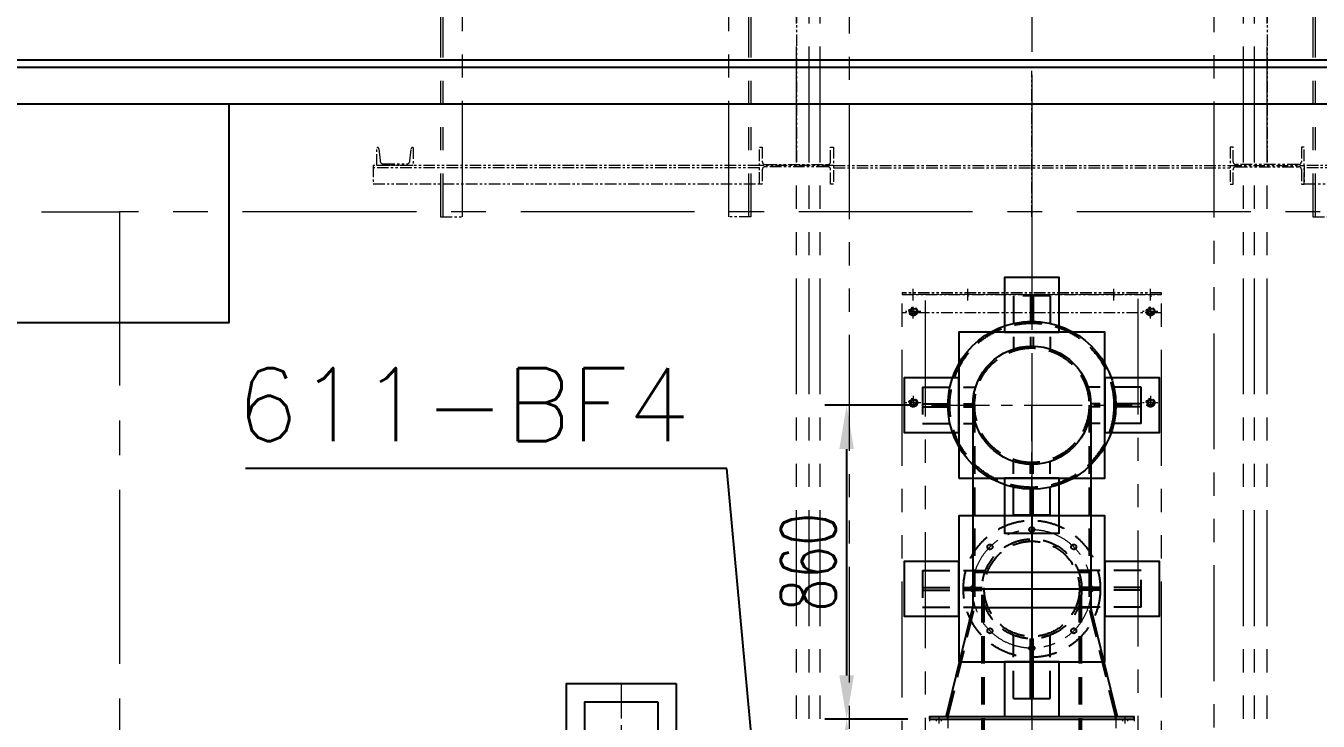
# Model space of a CAD drawing. Header units: millimetres. Extents: x -243837 to -5443, y 40 to 285140.
# Drawn here: x -234943 to -231402, y 139783 to 141688 of the extents above; entities that cross this region are included whole.
import ezdxf
from ezdxf.enums import TextEntityAlignment as Align

# ---------------------------------------------------------------- set-up
doc = ezdxf.new("R2010")
doc.units = ezdxf.units.MM
for name, pattern in [('CENTER', [50.8, 31.75, -6.35, 6.35, -6.35]), ('HIDDEN', [0.375, 0.25, -0.125]), ('PHANTOM', [63.5, 31.75, -6.35, 6.35, -6.35, 6.35, -6.35])]:
    doc.linetypes.add(name, pattern=pattern)
doc.layers.add('0-45-GRID MARKS', color=6, linetype='Continuous')
doc.layers.add('DWG', color=7, linetype='Continuous')
for name, color, linetype, lineweight in [('CEN', 1, 'CENTER', 9), ('HID', 2, 'HIDDEN', 5), ('PHANTAM', 21, 'PHANTOM', 0), ('R-OBJECT', 2, 'Continuous', 20)]:
    doc.layers.add(name, color=color, linetype=linetype, lineweight=lineweight)
doc.styles.add('KA', font='romans.shx', dxfattribs={"width": 0.7})
doc.styles.add('ROMANS_BIG', font='romans.shx', dxfattribs={"width": 0.85, "bigfont": 'bigfont.shx'})
doc.dimstyles.new('100', dxfattribs={"dimscale": 75, "dimtxt": 3, "dimasz": 2.5, "dimexe": 1, "dimexo": 1.5, "dimgap": 1.5, "dimtad": 1, "dimdec": 0, "dimdsep": 46, "dimtxsty": 'ROMANS_BIG', "dimcen": 4, "dimdle": 2, "dimclrd": 1, "dimclre": 1, "dimclrt": 4, "dimadec": 1, "dimazin": 2, "dimtfac": 1, "dimtdec": 0, "dimtmove": 0, "dimatfit": 2, "dimfxl": 1, "dimtfill": 1, "dimarcsym": 0})
doc.dimstyles.new('KAT', dxfattribs={"dimscale": 125, "dimtxt": 2.5, "dimasz": 2, "dimexe": 1, "dimexo": 0.06, "dimgap": 0.5, "dimtad": 1, "dimdec": 0, "dimzin": 0, "dimdsep": 46, "dimtxsty": 'KA', "dimcen": 1.5, "dimclrd": 1, "dimclre": 1, "dimclrt": 4, "dimadec": 0, "dimazin": 0, "dimtfac": 1, "dimtdec": 0, "dimtmove": 0, "dimatfit": 2, "dimfxl": 1.5, "dimtolj": 1, "dimtzin": 0, "dimarcsym": 0})

# ---------------------------------------------------------------- blocks, each defined once
blk = doc.blocks.new('A$C007C4DB9')
at = {"layer": 'CEN', "color": 8, "ltscale": 3}
blk.add_line((688.2, 1923.6), (688.2, 8.6), dxfattribs=at)
at = {"layer": 'CEN'}
for p, q in [((1558.2, 1831.6), (1558.2, 1813.9)), ((2068.2, 1831.6), (2068.2, 1813.9))]:
    blk.add_line(p, q, dxfattribs=at)
at = {"layer": 'DWG', "color": 8, "ltscale": 0.5}
blk.add_lwpolyline([(838.2, 1923.6), (838.2, 1623.6), (538.2, 1623.6), (538.2, 1923.6)], close=True, dxfattribs=at)
at = {"layer": 'DWG', "ltscale": 0.5}
blk.add_lwpolyline([(788.2, 1873.6), (788.2, 1673.6), (588.2, 1673.6), (588.2, 1873.6)], close=True, dxfattribs=at)
at = {"layer": 'HID', "color": 7}
for p, q in [((1533.2, 1826.1), (2093.2, 1826.1)), ((1533.2, 1826.1), (1533.2, 1820.1)), ((2093.2, 1826.1), (2093.2, 1820.1))]:
    blk.add_line(p, q, dxfattribs=at)
at = {"layer": 'HID'}
for p, q in [((1551.2, 1826.1), (1551.2, 1820.1)), ((1565.2, 1826.1), (1565.2, 1820.1)), ((2061.2, 1826.1), (2061.2, 1820.1)), ((2075.2, 1826.1), (2075.2, 1820.1))]:
    blk.add_line(p, q, dxfattribs=at)
at = {"layer": 'HID', "color": 3, "ltscale": 100}
for p, q in [((1583.2, 1826.1), (1583.2, 966.1)), ((2043.2, 1826.1), (2043.2, 966.1))]:
    blk.add_line(p, q, dxfattribs=at)
blk = doc.blocks.new('A$C4B0E0C6E')
at = {"layer": 'PHANTAM', "color": 8, "ltscale": 10}
for p, q in [((185, 7623, -123.3), (185, 4964.5, -123.3)), ((191, 7623, -123.3), (191, 4964.5, -123.3)), ((245, 4964.5, -123.3), (245, 7623, -123.3)), ((975, 4964.5, -123.3), (975, 7623, -123.3)), ((1029, 7623, -123.3), (1029, 4964.5, -123.3)), ((1035, 7623, -123.3), (1035, 4964.5, -123.3)), ((1160, 1303.1, 11.3), (1160, 7623, 16)), ((1195, 1303.1, 11.3), (1195, 7623, 16)), ((1225, 1303.1, 11.3), (1225, 7623, 16)), ((1305, 513.1, 176.2), (1305, 7623, 182.6)), ((2305, 517.3, 176.2), (2305, 7623, 182.5)), ((2385, 1303.1, 176.4), (2385, 7623, 181.1)), ((2415, 1303.1, 176.4), (2415, 7623, 181.1)), ((2450, 1303.1, 176.4), (2450, 7623, 181.1)), ((2575, 7623, -123.3), (2575, 4964.5, -123.3)), ((2581, 7623, -123.3), (2581, 4964.5, -123.3)), ((1450, 2377.2, 8484.2), (1450, 4756, 6262.4)), ((1514, 1877.4, 3444.8), (1514, 4756, -2787.2)), ((2096, 1882.4, 3338.6), (2096, 4756, -2892.9)), ((2160, 2377.2, 6950.1), (2160, 4756, 4517.3))]:
    blk.add_line(p, q, dxfattribs=at)
at = {"layer": 'PHANTAM', "color": 8}
for p, q in [((1160, 7623, -123.3), (1160, 5104.5, -123.3)), ((2450, 7623, -123.3), (2450, 5104.5, -123.3)), ((1805, 4964.5, -123.3), (1805, 5364.3, -123.3)), ((10, 5104.5, -123.3), (10, 5154.5, -123.3)), ((10, 5154.5, -123.3), (11.1, 5154.5, -123.3)), ((15.6, 5150.5, -123.3), (19.1, 5117.2, -123.3)), ((100.9, 5117.2, -123.3), (104.4, 5150.5, -123.3)), ((108.9, 5154.5, -123.3), (110, 5154.5, -123.3)), ((110, 5154.5, -123.3), (110, 5104.5, -123.3)), ((1058.5, 5053.5, -123.3), (1058.5, 5155.5, -123.3)), ((1058.5, 5155.5, -123.3), (1066.5, 5155.5, -123.3)), ((1066.5, 5155.5, -123.3), (1066.5, 5115.1, -123.3)), ((1253.5, 5115.1, -123.3), (1253.5, 5155.5, -123.3)), ((1253.5, 5155.5, -123.3), (1261.5, 5155.5, -123.3)), ((1261.5, 5155.5, -123.3), (1261.5, 5053.5, -123.3)), ((2356.5, 5155.5, -123.3), (2348.5, 5155.5, -123.3)), ((2348.5, 5155.5, -123.3), (2348.5, 5053.5, -123.3)), ((2356.5, 5115.1, -123.3), (2356.5, 5155.5, -123.3)), ((2551.5, 5155.5, -123.3), (2543.5, 5155.5, -123.3)), ((2543.5, 5155.5, -123.3), (2543.5, 5115.1, -123.3)), ((2551.5, 5053.5, -123.3), (2551.5, 5155.5, -123.3)), ((0, 5104.5, -123.3), (0, 5054.5, -123.3)), ((1058.5, 5104.5, -123.3), (0, 5104.5, -123.3)), ((110, 5104.5, -123.3), (10, 5104.5, -123.3)), ((28.1, 5109.2, -123.3), (91.9, 5109.2, -123.3)), ((1261.5, 5104.5, -123.3), (1058.5, 5104.5, -123.3)), ((1058.5, 5054.5, -123.3), (1058.5, 5104.5, -123.3)), ((1074.1, 5107.5, -123.3), (1245.9, 5107.5, -123.3)), ((1245.9, 5101.5, -123.3), (1074.1, 5101.5, -123.3)), ((1261.5, 5104.5, -123.3), (2348.5, 5104.5, -123.3)), ((2348.5, 5104.5, -123.3), (2551.5, 5104.5, -123.3)), ((2535.9, 5107.5, -123.3), (2364.1, 5107.5, -123.3)), ((2364.1, 5101.5, -123.3), (2535.9, 5101.5, -123.3)), ((2551.5, 5104.5, -123.3), (2551.5, 5054.5, -123.3)), ((3225, 5104.5, -123.3), (2551.5, 5104.5, -123.3)), ((1058.5, 5098.5, -123.3), (0, 5098.5, -123.3)), ((1066.5, 5093.9, -123.3), (1066.5, 5053.5, -123.3)), ((1253.5, 5053.5, -123.3), (1253.5, 5093.9, -123.3)), ((1261.5, 5098.5, -123.3), (2348.5, 5098.5, -123.3)), ((2356.5, 5053.5, -123.3), (2356.5, 5093.9, -123.3)), ((2543.5, 5093.9, -123.3), (2543.5, 5053.5, -123.3)), ((3225, 5098.5, -123.3), (2551.5, 5098.5, -123.3)), ((0, 5054.5, -123.3), (1058.5, 5054.5, -123.3)), ((1066.5, 5053.5, -123.3), (1058.5, 5053.5, -123.3)), ((1261.5, 5053.5, -123.3), (1253.5, 5053.5, -123.3)), ((2348.5, 5053.5, -123.3), (2356.5, 5053.5, -123.3)), ((2543.5, 5053.5, -123.3), (2551.5, 5053.5, -123.3)), ((2551.5, 5054.5, -123.3), (3225, 5054.5, -123.3)), ((185, 4964.5, -123.3), (245, 4964.5, -123.3)), ((1035, 4964.5, -123.3), (975, 4964.5, -123.3)), ((2575, 4964.5, -123.3), (2635, 4964.5, -123.3)), ((2160, 4756, 4559.6), (1450, 4756, 4008.3)), ((2160, 4756, 4835.2), (1450, 4756, 4835.2)), ((1450, 4756, 4835.2), (1450, 4751, 4835.2)), ((2160, 4751, 4559.6), (1450, 4751, 4008.3)), ((1450, 4751, 4835.2), (2160, 4751, 4835.2)), ((1479, 4751, 4821.1), (1479, 4745, 4821.1)), ((1480, 4735, 4821.1), (1480, 4772, 4821.1)), ((1630, 4735, 4821.1), (1630, 4772, 4821.1)), ((1630, 4751, 4821.1), (1630, 4745, 4821.1)), ((1730, 4735, 4821.1), (1730, 4772, 4821.1)), ((1730, 4751, 4821.1), (1730, 4745, 4821.1)), ((1880, 4735, 4821.1), (1880, 4772, 4821.1)), ((1880, 4751, 4821.1), (1880, 4745, 4821.1)), ((2030, 4735, 4821.1), (2030, 4772, 4821.1)), ((2030, 4751, 4821.1), (2030, 4745, 4821.1)), ((2130, 4735, 4821.1), (2130, 4772, 4821.1)), ((2131, 4751, 4821.1), (2131, 4745, 4821.1)), ((2160, 4751, 4835.2), (2160, 4756, 4835.2)), ((1480, 4715.3, 4008.3), (1471, 4710.1, 4008.3)), ((1471, 4710.1, 4008.3), (1471, 4699.7, 4008.3)), ((1480, 4686.1, 4008.3), (1480, 4721.9, 4008.3)), ((1480, 4715.3, 4008.3), (1489, 4710.1, 4008.3)), ((1489, 4710.1, 4008.3), (1489, 4699.7, 4008.3)), ((2130, 4715.3, 4008.3), (2121, 4710.1, 4008.3)), ((2121, 4710.1, 4008.3), (2121, 4699.7, 4008.3)), ((2130, 4686.1, 4008.3), (2130, 4721.9, 4008.3)), ((2130, 4715.3, 4008.3), (2139, 4710.1, 4008.3)), ((2139, 4710.1, 4008.3), (2139, 4699.7, 4008.3)), ((2160, 4701, 4008.3), (1450, 4701, 4008.3)), ((1500.6, 4704.9, 4008.3), (1458.6, 4704.9, 4008.3)), ((1480, 4694.4, 4008.3), (1471, 4699.7, 4008.3)), ((1480, 4694.4, 4008.3), (1489, 4699.7, 4008.3)), ((2150.6, 4704.9, 4008.3), (2108.6, 4704.9, 4008.3)), ((2130, 4694.4, 4008.3), (2121, 4699.7, 4008.3)), ((2130, 4694.4, 4008.3), (2139, 4699.7, 4008.3)), ((1480, 4465.3, 4008.3), (1471, 4460.1, 4008.3)), ((1480, 4473.6, 4008.3), (1480, 4437.9, 4008.3)), ((1480, 4465.3, 4008.3), (1489, 4460.1, 4008.3)), ((2130, 4465.3, 4008.3), (2121, 4460.1, 4008.3)), ((2130, 4473.6, 4008.3), (2130, 4437.9, 4008.3)), ((2130, 4465.3, 4008.3), (2139, 4460.1, 4008.3)), ((1500.6, 4454.9, 4008.3), (1458.6, 4454.9, 4008.3)), ((1471, 4449.7, 4008.3), (1471, 4460.1, 4008.3)), ((1480, 4444.4, 4008.3), (1471, 4449.7, 4008.3)), ((1480, 4444.4, 4008.3), (1489, 4449.7, 4008.3)), ((1489, 4449.7, 4008.3), (1489, 4460.1, 4008.3)), ((2150.6, 4454.9, 4008.3), (2108.6, 4454.9, 4008.3)), ((2121, 4449.7, 4008.3), (2121, 4460.1, 4008.3)), ((2130, 4444.4, 4008.3), (2121, 4449.7, 4008.3)), ((2130, 4444.4, 4008.3), (2139, 4449.7, 4008.3)), ((2139, 4449.7, 4008.3), (2139, 4460.1, 4008.3))]:
    blk.add_line(p, q, dxfattribs=at)
at = {"layer": 'PHANTAM', "color": 1, "ltscale": 10}
blk.add_line((1805, 7639, 9.7), (1805, 83.7, 9.6), dxfattribs=at)
at = {"layer": 'PHANTAM', "color": 8}
for centre, radius in [((1480, 4704.9, 4008.3), 12), ((1480, 4704.9, 4008.3), 6), ((2130, 4704.9, 4008.3), 12), ((2130, 4704.9, 4008.3), 6), ((1480, 4454.9, 4008.3), 12), ((2130, 4454.9, 4008.3), 12), ((1480, 4454.9, 4008.3), 6), ((2130, 4454.9, 4008.3), 6)]:
    blk.add_circle(centre, radius, dxfattribs=at)
for centre, radius, start, end in [((11.1, 5150, -123.3), 4.5, 6, 90), ((108.9, 5150, -123.3), 4.5, 90, 174), ((28.1, 5118.2, -123.3), 9, 186, 270), ((91.9, 5118.2, -123.3), 9, 270, 354), ((1074.1, 5115.1, -123.3), 7.6, 180, 270), ((1074.1, 5093.9, -123.3), 7.6, 90, 180), ((1245.9, 5115.1, -123.3), 7.6, 270, 0), ((1245.9, 5093.9, -123.3), 7.6, 0, 90), ((2364.1, 5115.1, -123.3), 7.6, 180, 270), ((2364.1, 5093.9, -123.3), 7.6, 90, 180), ((2535.9, 5115.1, -123.3), 7.6, 270, 0), ((2535.9, 5093.9, -123.3), 7.6, 0, 90)]:
    blk.add_arc(centre, radius, start, end, dxfattribs=at)
for centre in [(1480, 4704.9, 4008.3), (2130, 4704.9, 4008.3)]:
    blk.add_ellipse(centre, major_axis=(6.39, -6.39), ratio=1, dxfattribs=at)
at = {"layer": 'PHANTAM', "color": 8, "extrusion": (0, 0, -1)}
for centre in [(1480, 4454.9, 4008.3), (2130, 4454.9, 4008.3)]:
    blk.add_ellipse(centre, major_axis=(6.39, 6.39), ratio=1, dxfattribs=at)
blk = doc.blocks.new('A$C5135598A')
at = {"color": 8, "ltscale": 10}
blk.add_blockref('A$C4B0E0C6E', (377.3, 0, 0), dxfattribs=at)
blk = doc.blocks.new('*U1083')
at = {"color": 3, "linetype": 'HIDDEN', "ltscale": 300}
blk.add_circle((0, 0), 7, dxfattribs=at)
blk = doc.blocks.new('*U1084')
at = {"color": 0, "linetype": 'ByBlock', "lineweight": -2, "transparency": 16777216}
blk.add_blockref('*U1083', (-148225.3, -25126.6, 47.4), dxfattribs=at)
for p, rotation in [((-148340.2, -25174.2, 47.4), 45), ((-148110.4, -25174.2, 47.4), 315.0000000000001), ((-148387.8, -25289.1, 47.4), 90), ((-148062.8, -25289.1, 47.4), 270), ((-148340.2, -25404, 47.4), 134.9999999999999), ((-148110.4, -25404, 47.4), 225), ((-148225.3, -25451.6, 47.4), 180)]:
    blk.add_blockref('*U1083', p, dxfattribs=dict(at, rotation=rotation))
blk = doc.blocks.new('*D1103')
at = {"color": 1, "lineweight": -2, "transparency": 16777216}
for p, q in [((-232526.7, 139788.4), (-232754.2, 139788.4)), ((-232694.2, 139668.4), (-232694.2, 139048.4)), ((-232708.9, 138928.4), (-232754.2, 138928.4))]:
    blk.add_line(p, q, dxfattribs=at)
at = {"color": 1, "transparency": 16777216}
for points in [[(-232714.2, 139668.4), (-232674.2, 139668.4), (-232694.2, 139788.4)], [(-232714.2, 139048.4), (-232674.2, 139048.4), (-232694.2, 138928.4)]]:
    blk.add_solid(points, dxfattribs=at)
at = {"layer": 'DEFPOINTS', "color": 0, "transparency": 16777216}
for p in [(-232466.7, 139788.4, 47.4), (-232694.2, 138928.4), (-232648.9, 138928.4, 47.4)]:
    blk.add_point(p, dxfattribs=at)
at = {"color": 4, "transparency": 16777216, "insert": (-232799.2, 139517.3), "char_height": 150, "attachment_point": 5, "rotation": 90, "style": 'KA'}
blk.add_mtext('\\A1;860', dxfattribs=at)
blk = doc.blocks.new('*D1104')
at = {"color": 1, "lineweight": -2, "transparency": 16777216}
for p, q in [((-232521.7, 140648.4), (-232754.2, 140648.4)), ((-232694.2, 140528.4), (-232694.2, 139908.4)), ((-232526.7, 139788.4), (-232754.2, 139788.4))]:
    blk.add_line(p, q, dxfattribs=at)
at = {"color": 1, "transparency": 16777216}
for points in [[(-232714.2, 140528.4), (-232674.2, 140528.4), (-232694.2, 140648.4)], [(-232714.2, 139908.4), (-232674.2, 139908.4), (-232694.2, 139788.4)]]:
    blk.add_solid(points, dxfattribs=at)
at = {"layer": 'DEFPOINTS', "color": 0, "transparency": 16777216}
for p in [(-232461.7, 140648.4, 47.4), (-232694.2, 139788.4), (-232466.7, 139788.4, 47.4)]:
    blk.add_point(p, dxfattribs=at)
at = {"color": 4, "transparency": 16777216, "insert": (-232799.2, 140218.4), "char_height": 150, "attachment_point": 5, "rotation": 90, "style": 'KA'}
blk.add_mtext('\\A1;860', dxfattribs=at)

msp = doc.modelspace()

# ---------------------------------------------------------------- linework, layer by layer
at = {"color": 3, "linetype": 'HIDDEN', "ltscale": 300}
for p, q in [((-232236.67, 140948.36, 47.42), (-232236.67, 140802.45, 47.42)), ((-232136.67, 140948.36, 47.42), (-232236.67, 140948.36, 47.42)), ((-232190.67, 140948.36, 47.42), (-232190.67, 140810.31, 47.42)), ((-232182.67, 140948.36, 47.42), (-232182.67, 140810.31, 47.42)), ((-232136.67, 140948.36, 47.42), (-232136.67, 140802.45, 47.42)), ((-232486.67, 140698.36, 47.42), (-232340.76, 140698.36, 47.42)), ((-232486.67, 140698.36, 47.42), (-232486.67, 140598.36, 47.42)), ((-231886.67, 140698.36, 47.42), (-232032.58, 140698.36, 47.42)), ((-232486.67, 140652.36, 47.42), (-232348.62, 140652.36, 47.42)), ((-232343.67, 140648.36, 47.42), (-232343.67, 140094.36, 47.42)), ((-232029.67, 140648.36, 47.42), (-232029.67, 140094.36, 47.42)), ((-231886.67, 140652.36, 47.42), (-232024.72, 140652.36, 47.42)), ((-232486.67, 140644.36, 47.42), (-232348.62, 140644.36, 47.42)), ((-231886.67, 140644.36, 47.42), (-232024.72, 140644.36, 47.42)), ((-232486.67, 140598.36, 47.42), (-232340.76, 140598.36, 47.42)), ((-231886.67, 140598.36, 47.42), (-232032.58, 140598.36, 47.42)), ((-232236.67, 140348.36, 47.42), (-232236.67, 140494.27, 47.42)), ((-232190.67, 140348.36, 47.42), (-232190.67, 140486.41, 47.42)), ((-232182.67, 140348.36, 47.42), (-232182.67, 140486.41, 47.42)), ((-232136.67, 140348.36, 47.42), (-232136.67, 140494.27, 47.42)), ((-232486.67, 140195.36, 47.42), (-232313.69, 140195.36, 47.42)), ((-232486.67, 140195.36, 47.42), (-232486.67, 140095.36, 47.42)), ((-231886.67, 140195.36, 47.42), (-232059.66, 140195.36, 47.42)), ((-231886.67, 140095.36, 47.42), (-231886.67, 140195.36, 47.42)), ((-232486.67, 140149.36, 47.42), (-232323.12, 140149.36, 47.42)), ((-232486.67, 140141.36, 47.42), (-232323.12, 140141.36, 47.42)), ((-232323.17, 138928.36, 47.42), (-232323.17, 140145.36, 47.42)), ((-232317.17, 138928.36, 47.42), (-232317.17, 140145.36, 47.42)), ((-232056.17, 138928.36, 47.42), (-232056.17, 140145.36, 47.42)), ((-231886.67, 140149.36, 47.42), (-232050.23, 140149.36, 47.42)), ((-231886.67, 140141.36, 47.42), (-232050.23, 140141.36, 47.42)), ((-232050.17, 138928.36, 47.42), (-232050.17, 140145.36, 47.42)), ((-232486.67, 140095.36, 47.42), (-232313.69, 140095.36, 47.42)), ((-232416.67, 139794.36, 47.42), (-232343.67, 140094.36, 47.42)), ((-231886.67, 140095.36, 47.42), (-232059.66, 140095.36, 47.42)), ((-231956.67, 139794.36, 47.42), (-232029.67, 140094.36, 47.42)), ((-232236.67, 139845.36, 47.42), (-232236.67, 140018.34, 47.42)), ((-232136.67, 139845.36, 47.42), (-232136.67, 140018.34, 47.42))]:
    msp.add_line(p, q, dxfattribs=at)
at = {"color": 3, "ltscale": 10}
for p, q in [((-231886.67, 140598.36, 47.42), (-231886.67, 140698.36, 47.42)), ((-232236.67, 140348.36, 47.42), (-232136.67, 140348.36, 47.42)), ((-232190.67, 139845.36, 47.42), (-232190.67, 140008.91, 47.42)), ((-232182.67, 139845.36, 47.42), (-232182.67, 140008.91, 47.42)), ((-232236.67, 139845.36, 47.42), (-232136.67, 139845.36, 47.42))]:
    msp.add_line(p, q, dxfattribs=at)
at = {"color": 7, "ltscale": 10}
for p, q in [((-232348.67, 140648.36, 47.42), (-232348.67, 140094.36, 47.42)), ((-232024.67, 140648.36, 47.42), (-232024.67, 140094.36, 47.42)), ((-232348.67, 140191.36, 47.42), (-232024.67, 140191.36, 47.42)), ((-232421.67, 139794.36, 47.42), (-232348.67, 140094.36, 47.42)), ((-232348.67, 140094.36, 47.42), (-232024.67, 140094.36, 47.42)), ((-231951.67, 139794.36, 47.42), (-232024.67, 140094.36, 47.42))]:
    msp.add_line(p, q, dxfattribs=at)
at = {"color": 8, "ltscale": 10}
for p, q in [((-232186.67, 140345.36, 47.42), (-232186.67, 139945.36, 47.42)), ((-232323.17, 140145.36, 47.42), (-232050.17, 140145.36, 47.42)), ((-232416.67, 139788.36, 47.42), (-232416.67, 139794.36, 47.42)), ((-231956.67, 139788.36, 47.42), (-231956.67, 139794.36, 47.42))]:
    msp.add_line(p, q, dxfattribs=at)
at = {"color": 8, "elevation": 47.42}
for points in [[(-232261.67, 140848.36), (-232111.67, 140848.36), (-232111.67, 140998.36), (-232261.67, 140998.36)], [(-232386.67, 140573.36), (-232386.67, 140723.36), (-232536.67, 140723.36), (-232536.67, 140573.36)], [(-231986.67, 140723.36), (-231986.67, 140573.36), (-231836.67, 140573.36), (-231836.67, 140723.36)], [(-232111.67, 140448.36), (-232261.67, 140448.36), (-232261.67, 140298.36), (-232111.67, 140298.36)], [(-232386.67, 140070.36), (-232386.67, 140220.36), (-232536.67, 140220.36), (-232536.67, 140070.36)], [(-231986.67, 140220.36), (-231986.67, 140070.36), (-231836.67, 140070.36), (-231836.67, 140220.36)], [(-232111.67, 139945.36), (-232261.67, 139945.36), (-232261.67, 139795.36), (-232111.67, 139795.36)]]:
    msp.add_lwpolyline(points, close=True, dxfattribs=at)
at = {"color": 7, "ltscale": 10, "elevation": 47.42}
msp.add_lwpolyline([(-232466.67, 139788.36), (-231906.67, 139788.36), (-231906.67, 139794.36), (-232466.67, 139794.36)], close=True, dxfattribs=at)
at = {"color": 7, "ltscale": 10}
for radius in [230, 162]:
    msp.add_circle((-232186.67, 140648.36, 47.42), radius, dxfattribs=at)
at = {"color": 3, "linetype": 'HIDDEN', "ltscale": 300}
for centre, radius in [((-232186.67, 140648.36, 47.42), 225), ((-232186.67, 140648.36, 47.42), 157), ((-232186.67, 140145.36, 47.42), 187.5), ((-232186.67, 140145.36, 47.42), 136.5), ((-232186.67, 140145.36, 47.42), 130.5)]:
    msp.add_circle(centre, radius, dxfattribs=at)
at = {"layer": '0-45-GRID MARKS', "elevation": 47.42}
for points in [[(-235106.67, 141205.01), (-235106.67, 141594.36), (-229266.67, 141594.36), (-229266.67, 134758.36), (-235106.67, 134758.36), (-235106.67, 136557.75)], [(-235086.67, 141205.01), (-235086.67, 141574.36), (-229286.67, 141574.36), (-229286.67, 134778.36), (-235086.67, 134778.36), (-235086.67, 136557.75)]]:
    msp.add_lwpolyline(points, dxfattribs=at)
for points in [[(-234986.67, 141474.36), (-234386.67, 141474.36), (-234386.67, 140874.36), (-234986.67, 140874.36)], [(-234986.67, 141474.36), (-229386.67, 141474.36), (-229386.67, 134878.36), (-234986.67, 134878.36)]]:
    msp.add_lwpolyline(points, close=True, dxfattribs=at)
at = {"layer": 'CEN', "color": 1, "ltscale": 15}
for p, q in [((-232186.67, 141553.36, 47.42), (-232186.67, 136578.71, 20.7)), ((-237186.62, 141178.36, 47.42), (-234686.67, 141178.36, 47.42)), ((-234686.67, 141178.36, 47.42), (-234686.67, 135178.36, 47.42)), ((-229300.85, 141178.36, 47.42), (-234686.67, 141178.36, 47.42))]:
    msp.add_line(p, q, dxfattribs=at)
at = {"layer": 'DWG', "color": 8, "ltscale": 0.5, "elevation": 47.42}
for points in [[(-232386.67, 140448.36), (-231986.67, 140448.36), (-231986.67, 140848.36), (-232386.67, 140848.36)], [(-232386.67, 139945.36), (-231986.67, 139945.36), (-231986.67, 140345.36), (-232386.67, 140345.36)]]:
    msp.add_lwpolyline(points, close=True, dxfattribs=at)
at = {"layer": 'R-OBJECT', "color": 1, "linetype": 'CENTER', "ltscale": 5}
for p, q in [((-232461.67, 140648.36, 47.42), (-231911.67, 140648.36, 47.42)), ((-232186.67, 139788.36, 47.42), (-232186.67, 140648.36, 47.42)), ((-232374.17, 140145.36, 47.42), (-231999.17, 140145.36, 47.42))]:
    msp.add_line(p, q, dxfattribs=at)
msp.add_circle((-232186.67, 140145.36, 47.42), 162.5, dxfattribs=at)

# ---------------------------------------------------------------- block references
at = {"color": 8, "ltscale": 10}
msp.add_blockref('A$C5135598A', (-234368.96, 136200.37, 50.87), dxfattribs=at)
at = {"color": 8}
msp.add_blockref('*U1084', (-83961.4, 165434.48), dxfattribs=at)
at = {"layer": 'R-OBJECT', "ltscale": 10}
msp.add_blockref('A$C007C4DB9', (-233999.88, 137962.22, 47.42), dxfattribs=at)

# ---------------------------------------------------------------- texts
at = {"color": 2, "style": 'KA'}
msp.add_text('611-BF4', height=200, dxfattribs=at).set_placement((-234366.91, 140490.23, 20.7), align=Align.BOTTOM_LEFT)

# ---------------------------------------------------------------- dimensions: what is measured, and where the dimension line sits
dim = msp.add_linear_dim(base=(-232694.17, 139788.36), p1=(-232461.67, 140648.36, 47.42), p2=(-232466.67, 139788.36, 47.42), angle=90, dimstyle='KAT', override={"dimscale": 60, "dimexo": 1, "dimfxl": 0.18, "dimarcsym": 1})
dim.commit()
dim.dimension.update_dxf_attribs({"geometry": '*D1104', "text_midpoint": (-232799.17, 140218.36)})
dim = msp.add_linear_dim(base=(-232694.17, 138928.36), p1=(-232466.67, 139788.36, 47.42), p2=(-232648.9, 138928.36, 47.42), angle=90, dimstyle='KAT', override={"dimscale": 60, "dimexo": 1, "dimfxl": 0.18, "dimarcsym": 1})
dim.commit()
dim.dimension.update_dxf_attribs({"geometry": '*D1103', "text_midpoint": (-232694.17, 139517.31), "dimtype": 160})

# ---------------------------------------------------------------- leaders
msp.add_leader([(-232931.54, 139492.72, 20.7), (-233022.22, 140474.68, 20.7), (-234341.63, 140474.68, 20.7)], dimstyle='100')

doc.saveas('drawing.dxf')
